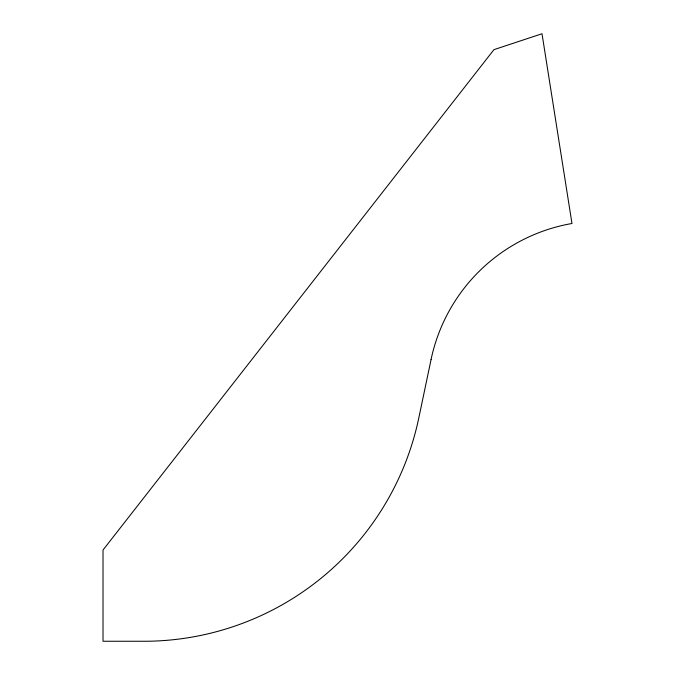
<?xml version="1.0" encoding="UTF-8"?>
<svg xmlns="http://www.w3.org/2000/svg" width="675" height="675" viewBox="0 0 675 675"><rect width="100%" height="100%" fill="white"/><g stroke="black" fill="none" stroke-linecap="round" stroke-linejoin="round"><path stroke-width="1.01" d="M431.047 359.632L418.821 417.867A281.137 281.137 0 0 1 147.698 641.25L103.022 641.25L103.022 550.007L493.94 49.655L542.008 33.75L571.978 223.493A174.555 174.555 0 0 0 431.047 359.632"/></g></svg>
